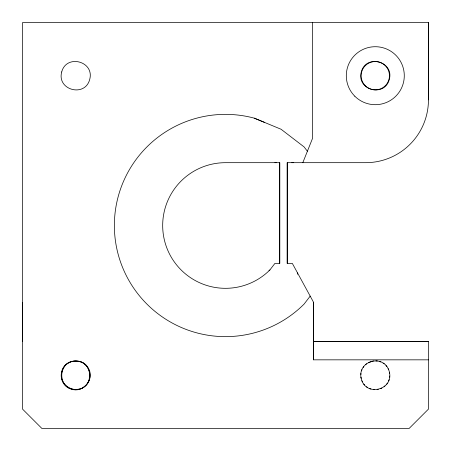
<?xml version="1.0" encoding="UTF-8"?>
<svg xmlns="http://www.w3.org/2000/svg" width="451" height="451" viewBox="0 0 451 451"><rect width="100%" height="100%" fill="white"/><g stroke="black" fill="none" stroke-linecap="round" stroke-linejoin="round"><path stroke-width="0.68" d="M22.556 340.55L22.556 341.21L22.556 302.553L22.556 303.207M279.733 263.412L279.733 162.681L225.5 162.681A62.819 62.819 0 0 0 167.462 249.538A62.819 62.819 0 0 0 269.918 269.918L274.913 263.412L279.733 263.412L279.733 162.681M428.45 359.836L313.569 359.836L313.569 302.317L292.333 263.412L287.236 263.412L287.236 162.681L365.631 162.681A62.819 62.819 0 0 0 428.45 99.863L428.45 22.55L22.55 22.55L22.55 409.119L41.881 428.45L409.119 428.45L428.45 409.119L428.45 341.469L313.541 341.508L428.45 341.469M313.541 341.508L313.569 302.317M360.918 377.132C358.568 360.738 382.662 354.277 388.711 369.797C396.237 389.918 364.301 398.346 360.918 377.132L361.234 378.344M360.93 373.349L360.924 374.601M389.664 377.239L389.664 375.987M61.793 371.562C57.689 384.506 75.255 395.465 85.064 386.079C94.811 378.592 88.994 361.302 76.709 361.054C59.972 359.56 55.022 384.979 71.951 389.298C83.79 392.979 94.879 378.536 88.261 368.05C82.488 357.074 64.437 359.453 61.702 371.545M79.399 361.572C55.806 356.826 55.975 393.791 79.37 389.038C93.036 386.253 93.053 364.369 79.399 361.572L79.455 361.296M361.595 370.908L361.922 369.696M388.999 379.68L388.666 380.892M302.813 162.681L312.481 138.519L312.481 22.55M363.196 367.509L363.827 366.426M387.392 383.079L386.766 384.162M310.192 296.132L304.087 304.087A111.138 111.138 0 0 1 118.151 254.263A111.138 111.138 0 0 1 254.263 118.151L264.669 122.441M365.626 364.645L366.516 363.76M384.968 385.943L384.077 386.828M268.988 270.634L269.918 269.918M368.709 362.503L373.456 360.918M381.884 388.085L380.791 388.706M378.35 389.354L377.132 389.675M375.987 360.924L377.245 360.93M374.606 389.664L373.349 389.658M274.913 162.681L276.238 162.681M291.814 162.681L293.736 162.681M379.686 361.595L380.892 361.922M370.908 388.993L369.696 388.666M254.263 118.151L281.069 129.251L304.087 146.913L307.396 151.226M383.079 363.196L384.162 363.827M367.514 387.392L366.426 386.761M385.949 365.62L386.828 366.511M364.645 384.968L363.76 384.077M388.085 368.709L388.711 369.797M362.508 381.879L361.882 380.791M389.354 372.244L389.675 373.456M75.689 389.506L75.706 389.794M297.485 272.855L297.508 274.259M313.569 302.565L313.569 312.233M313.569 341.221L313.563 331.558M428.45 22.55L428.45 99.863M313.569 341.469L313.569 359.836M287.236 162.681L287.236 263.412M61.702 71.951C56.646 90.082 85.019 97.687 89.704 79.455C94.761 61.325 66.387 53.72 61.702 71.951M361.296 71.951C356.239 90.082 384.613 97.687 389.298 79.455C394.354 61.325 365.981 53.72 361.296 71.951M365.648 86.085A14.173 14.173 0 0 0 389.112 78.869A14.173 14.173 0 0 0 371.128 62.159A14.173 14.173 0 0 0 365.648 86.085M354.796 96.204A28.994 28.994 0 0 0 403.301 83.209A28.994 28.994 0 0 0 367.79 47.699A28.994 28.994 0 0 0 354.796 96.204"/></g></svg>
